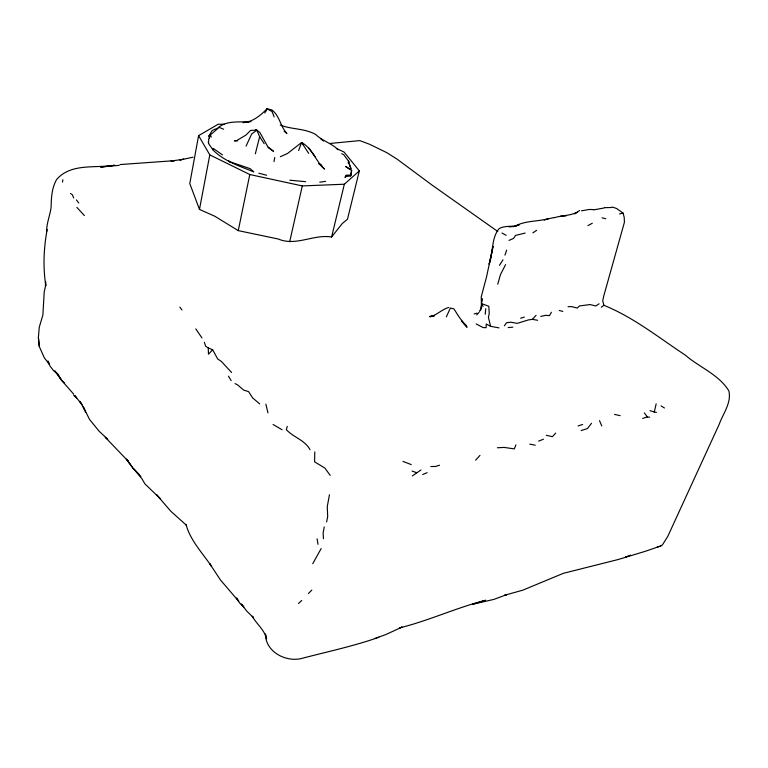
<?xml version="1.0" encoding="UTF-8"?>
<svg xmlns="http://www.w3.org/2000/svg" width="768" height="768" viewBox="0 0 768 768"><rect width="100%" height="100%" fill="white"/><g stroke="black" fill="none" stroke-linecap="round" stroke-linejoin="round"><path stroke-width="1.15" d="M46.666 231.61C46.464 223.181 50.112 215.405 51.11 207.206C51.312 197.674 51.754 187.91 56.659 179.462C71.002 162.893 95.309 168.413 114.605 165.254L100.627 167.126L106.589 166.474M481.728 301.949L481.978 298.56L481.526 303.6L483.072 306.442M64.637 383.27L61.699 380.39L54.758 370.915L57.418 373.891L53.472 370.589L49.93 365.856L47.885 361.008L49.411 364.339L44.4 357.946L39.293 346.531L38.4 337.526L39.254 327.293L42.874 315.043L44.218 291.869L45.389 286.666L45.552 281.434L45.859 285.754C42.845 267.043 43.718 248.17 47.165 229.478M485.213 314.275L485.741 308.726M350.986 175.066L345.888 175.238L345.014 177.456L346.157 176.467L350.64 175.949L351.658 170.333L345.677 166.512L350.563 169.747M62.496 182.131L62.87 179.683M274.013 161.568L274.733 157.478M224.16 124.214L218.16 124.243L198.595 135.648L189.782 183.552L199.478 209.424L214.829 216.259L238.253 230.63L278.304 239.021C295.91 246.595 313.642 233.99 331.613 236.995L342.278 223.517L347.482 219.216L359.338 170.899L344.006 151.997L336.413 148.493M329.462 494.717L327.264 506.582L327.686 516.509L326.602 521.99M324.24 526.934L323.126 532.906L323.472 538.723M199.478 209.424L209.798 154.886L198.595 135.648M238.253 230.63L249.782 174.528L209.798 154.886M255.35 153.773L259.661 136.685L256.819 130.195L255.398 129.523M289.69 241.747L302.294 185.923L344.342 184.214L359.338 170.899M656.438 412.378L654.278 412.013L656.16 403.834M331.613 236.995L344.342 184.214M228.47 161.29L250.157 168.672L253.805 171.898C239.549 166.09 224.285 161.29 213.139 150.115L213.514 148.589L222.49 154.906M480.317 310.378L481.546 305.376L481.45 308.669L481.267 296.707L486.538 276.922L493.056 246.384L489.139 264.182C493.459 252.912 491.03 238.397 499.008 228.73C505.142 224.976 512.602 227.424 519.101 225.005L514.896 226.234M287.261 426.394L286.33 429.667C293.347 437.328 304.723 439.91 310.022 449.645M497.722 284.266L500.534 274.454L505.594 264.605M504.96 255.149L506.65 250.128M298.618 150.48L301.613 142.483C312.49 148.368 315.677 161.242 324.518 169.085L319.018 163.786M446.352 316.858L450.374 308.083L453.878 308.842L459.37 317.395L467.059 327.283L461.395 320.851M515.923 444.902L514.31 448.886L504.106 447.418L497.386 447.763M213.139 150.115L213.514 148.589L212.429 149.05C211.248 146.678 207.12 143.683 208.752 140.65L208.56 139.373L210.422 134.87L219.082 127.459L212.17 130.531L208.858 136.032L209.683 138.077M246.058 146.112L251.722 133.91L256.819 130.195L259.786 132.374L267.763 146.65L273.581 151.373L268.003 147.485M312.739 563.702L321.168 548.544M264.758 112.973L267.053 108.806L271.747 109.862C279.667 115.584 280.349 126.518 286.886 133.459L284.179 131.27M265.68 111.235L267.053 108.806L272.045 111.533L274.147 116.87M551.414 312.25L549.437 315.648L545.712 315.312L540.787 316.406M499.45 265.306L502.982 259.814M479.51 311.28L480.835 309.322M504.384 325.776L506.506 322.742L510.816 322.195L517.19 323.376L528.365 319.93L532.416 319.344L537.638 320.285M591.523 423.302L587.414 428.592L581.146 430.57M611.405 207.466L612.595 207.12L616.579 208.493L623.05 213.072L624.202 217.315L624.432 222.24L603.734 296.064L602.726 300.787L603.898 305.299L601.286 307.277M350.64 175.949L351.658 170.333M476.717 314.947L479.107 312.25M532.416 319.344L536.054 315.302M555.696 433.075L552.422 436.694L546.326 435.274M475.603 460.157L479.962 455.414M231.6 372.48L221.405 361.498L217.68 358.954L212.65 349.766L208.493 354.211L208.234 347.942L205.67 346.262L204.336 342.24M308.419 593.501L311.827 590.064M267.053 108.806C260.563 115.373 252.672 122.16 243.034 122.582L248.736 122.141M298.493 603.542L301.757 600.442M303.485 144.912L301.613 142.483L287.53 153.485L280.349 156.691M412.31 475.949L420.96 469.968M208.858 136.032L210.422 134.87L211.267 137.078M374.803 638.467L385.45 634.714L402.077 627.082L399.84 627.821C428.918 620.65 456.432 607.699 485.578 600.269L472.646 604.272L493.901 599.395L506.736 594.624L504.643 595.238L522.816 590.17L563.376 573.312L618.192 559.517L645.302 551.309L660.845 545.962L662.477 544.79L667.766 536.419L719.222 424.272C723.053 413.549 731.674 402.826 728.861 390.902C718.992 374.592 699.331 367.277 685.373 355.171C658.8 337.651 633.581 317.309 603.898 305.299M532.886 232.906L536.602 230.294M599.107 303.792L595.805 305.99L590.093 304.55L579.418 305.971L577.21 308.064L571.824 306.643L568.042 306.662M579.629 210.499C572.246 216.154 562.637 215.04 554.198 217.738M574.579 213.936L577.478 212.266M587.904 225.619L592.291 223.248M508.973 240.413L513.6 238.397L515.539 235.43L525.178 233.069M422.678 474.538L427.171 472.675M538.646 441.11L543.456 439.21M378.826 637.296C353.616 646.195 327.235 651.715 301.354 658.531C285.466 662.323 265.392 651.619 265.459 633.974L266.602 638.765C264.365 629.683 256.55 624.038 252.269 616.253L253.632 617.741M630.624 555.139L625.574 557.011L626.89 556.531M581.501 210.816L589.277 209.472L593.53 209.587M547.094 219.11L553.786 217.603M578.074 425.962L582.643 424.454M439.555 465.206L435.638 466.454L430.79 466.541M656.87 547.229L660.845 545.962M642.691 418.416L647.366 416.938L649.661 417.206M544.253 220.051L548.006 218.87C536.976 221.597 525.091 220.675 514.8 226.234M448.896 307.43C442.109 309.187 437.117 314.957 430.214 316.752L434.381 315.638M520.618 318.211L524.323 317.107M474.182 313.92L476.88 313.171M183.658 159.005L179.885 160.032L193.094 157.171M593.635 209.875L603.965 208.022M619.526 213.965L623.05 213.072M434.122 315.571L429.437 316.56L434.102 315.917M319.747 182.17L325.507 181.363M108.97 166.205L119.155 165.379M181.776 159.514L170.966 161.04L174.595 160.656L120.01 164.563M329.77 143.482L359.827 140.611L369.514 144.25L386.659 152.592L397.21 159.226L432.211 185.194L497.76 231.466M508.176 327.571L512.832 327.168M604.416 207.686L611.578 207.494M508.982 226.848L513.84 226.531M560.534 216.154L566.179 215.875M256.819 130.195L250.646 130.368L246.038 134.995L236.736 140.554L234.394 140.88L237.706 140.784M251.021 121.661C240.413 122.486 227.674 120.154 218.746 127.181L223.613 129.226M289.862 180.192L305.693 181.699M476.122 323.914L483.139 327.571L486.134 327.696L486.25 324.029L490.598 326.323L499.037 327.888M529.786 444.163L535.229 445.19M249.782 174.528L302.294 185.923M614.554 414.432L620.141 415.642M258.854 173.242L266.621 175.238M602.045 217.824L605.75 218.736M481.526 303.6L488.803 306.278L489.235 313.776L488.4 317.261L490.598 326.323M280.253 125.078C291.85 129.6 304.819 128.275 315.734 134.506C322.224 140.918 331.699 143.242 338.045 149.683M559.277 310.464L562.838 311.405M650.016 410.659L654.278 412.013M412.08 471.062L416.611 472.675M402.96 461.414L411.245 464.582M208.234 347.942L212.65 349.766M341.741 153.706L343.69 154.646L349.085 161.885L348.307 163.21L348.47 161.117L351.034 168.778L349.219 164.554M273.072 424.502L282 429.715M235.056 383.578L237.715 384.979L243.667 390.096L248.573 391.632L252.605 397.882L259.718 403.92M501.965 233.03L506.15 235.306M212.429 149.05L213.13 149.462M319.075 163.978L321.792 165.571L319.229 163.546M463.776 323.664L465.715 324.806M661.056 405.888L664.445 407.981M70.483 193.517L72.365 194.717L73.67 197.962M230.275 162.048L228.845 161.05L229.248 161.51M320.794 138.941L323.568 141.053M107.731 439.277L99.053 431.136L89.51 419.395L83.232 406.704L85.651 412.56M107.386 439.075L105.254 437.29L128.294 461.309M139.267 474.72L133.133 468.394L128.63 462.106L133.133 468.394M84.384 215.558L76.877 207.389M73.622 395.136L76.666 398.045L74.784 395.587L82.003 404.669M253.469 617.664L246.701 611.05L241.325 604.022L243.811 607.018L239.635 603.014L236.554 598.032L238.733 601.315L220.397 579.888L209.741 563.712L211.354 566.112C202.205 552.634 190.454 540.643 186.019 524.486L186.346 525.197L170.986 511.421L156.538 494.707L160.512 498.922L144.883 483.83L142.022 478.896L133.382 468.499L140.938 476.534M461.443 320.813L465.946 325.392M128.429 461.338L126.346 459.168L129.706 463.622M73.661 394.109L61.574 380.362L57.264 373.392L61.699 380.39M76.378 199.91L78.806 203.021M308.726 153.446L301.613 142.483M195.782 328.867L201.994 337.978M644.323 412.886L647.366 416.938M179.818 307.114L181.949 309.965M315.053 156.557L308.669 147.955M330.211 475.373L324.835 468.029L314.611 461.856L314.784 451.92M84.989 410.458L79.862 401.347L81.821 404.362M259.661 136.685L264.192 143.683M228.442 376.157L231.168 380.621M599.491 420.643L601.776 425.923M265.872 404.179L267.955 412.838M317.078 538.819L318.029 544.33M208.349 141.552L208.579 143.184M38.4 337.526L39.293 346.531"/></g></svg>
